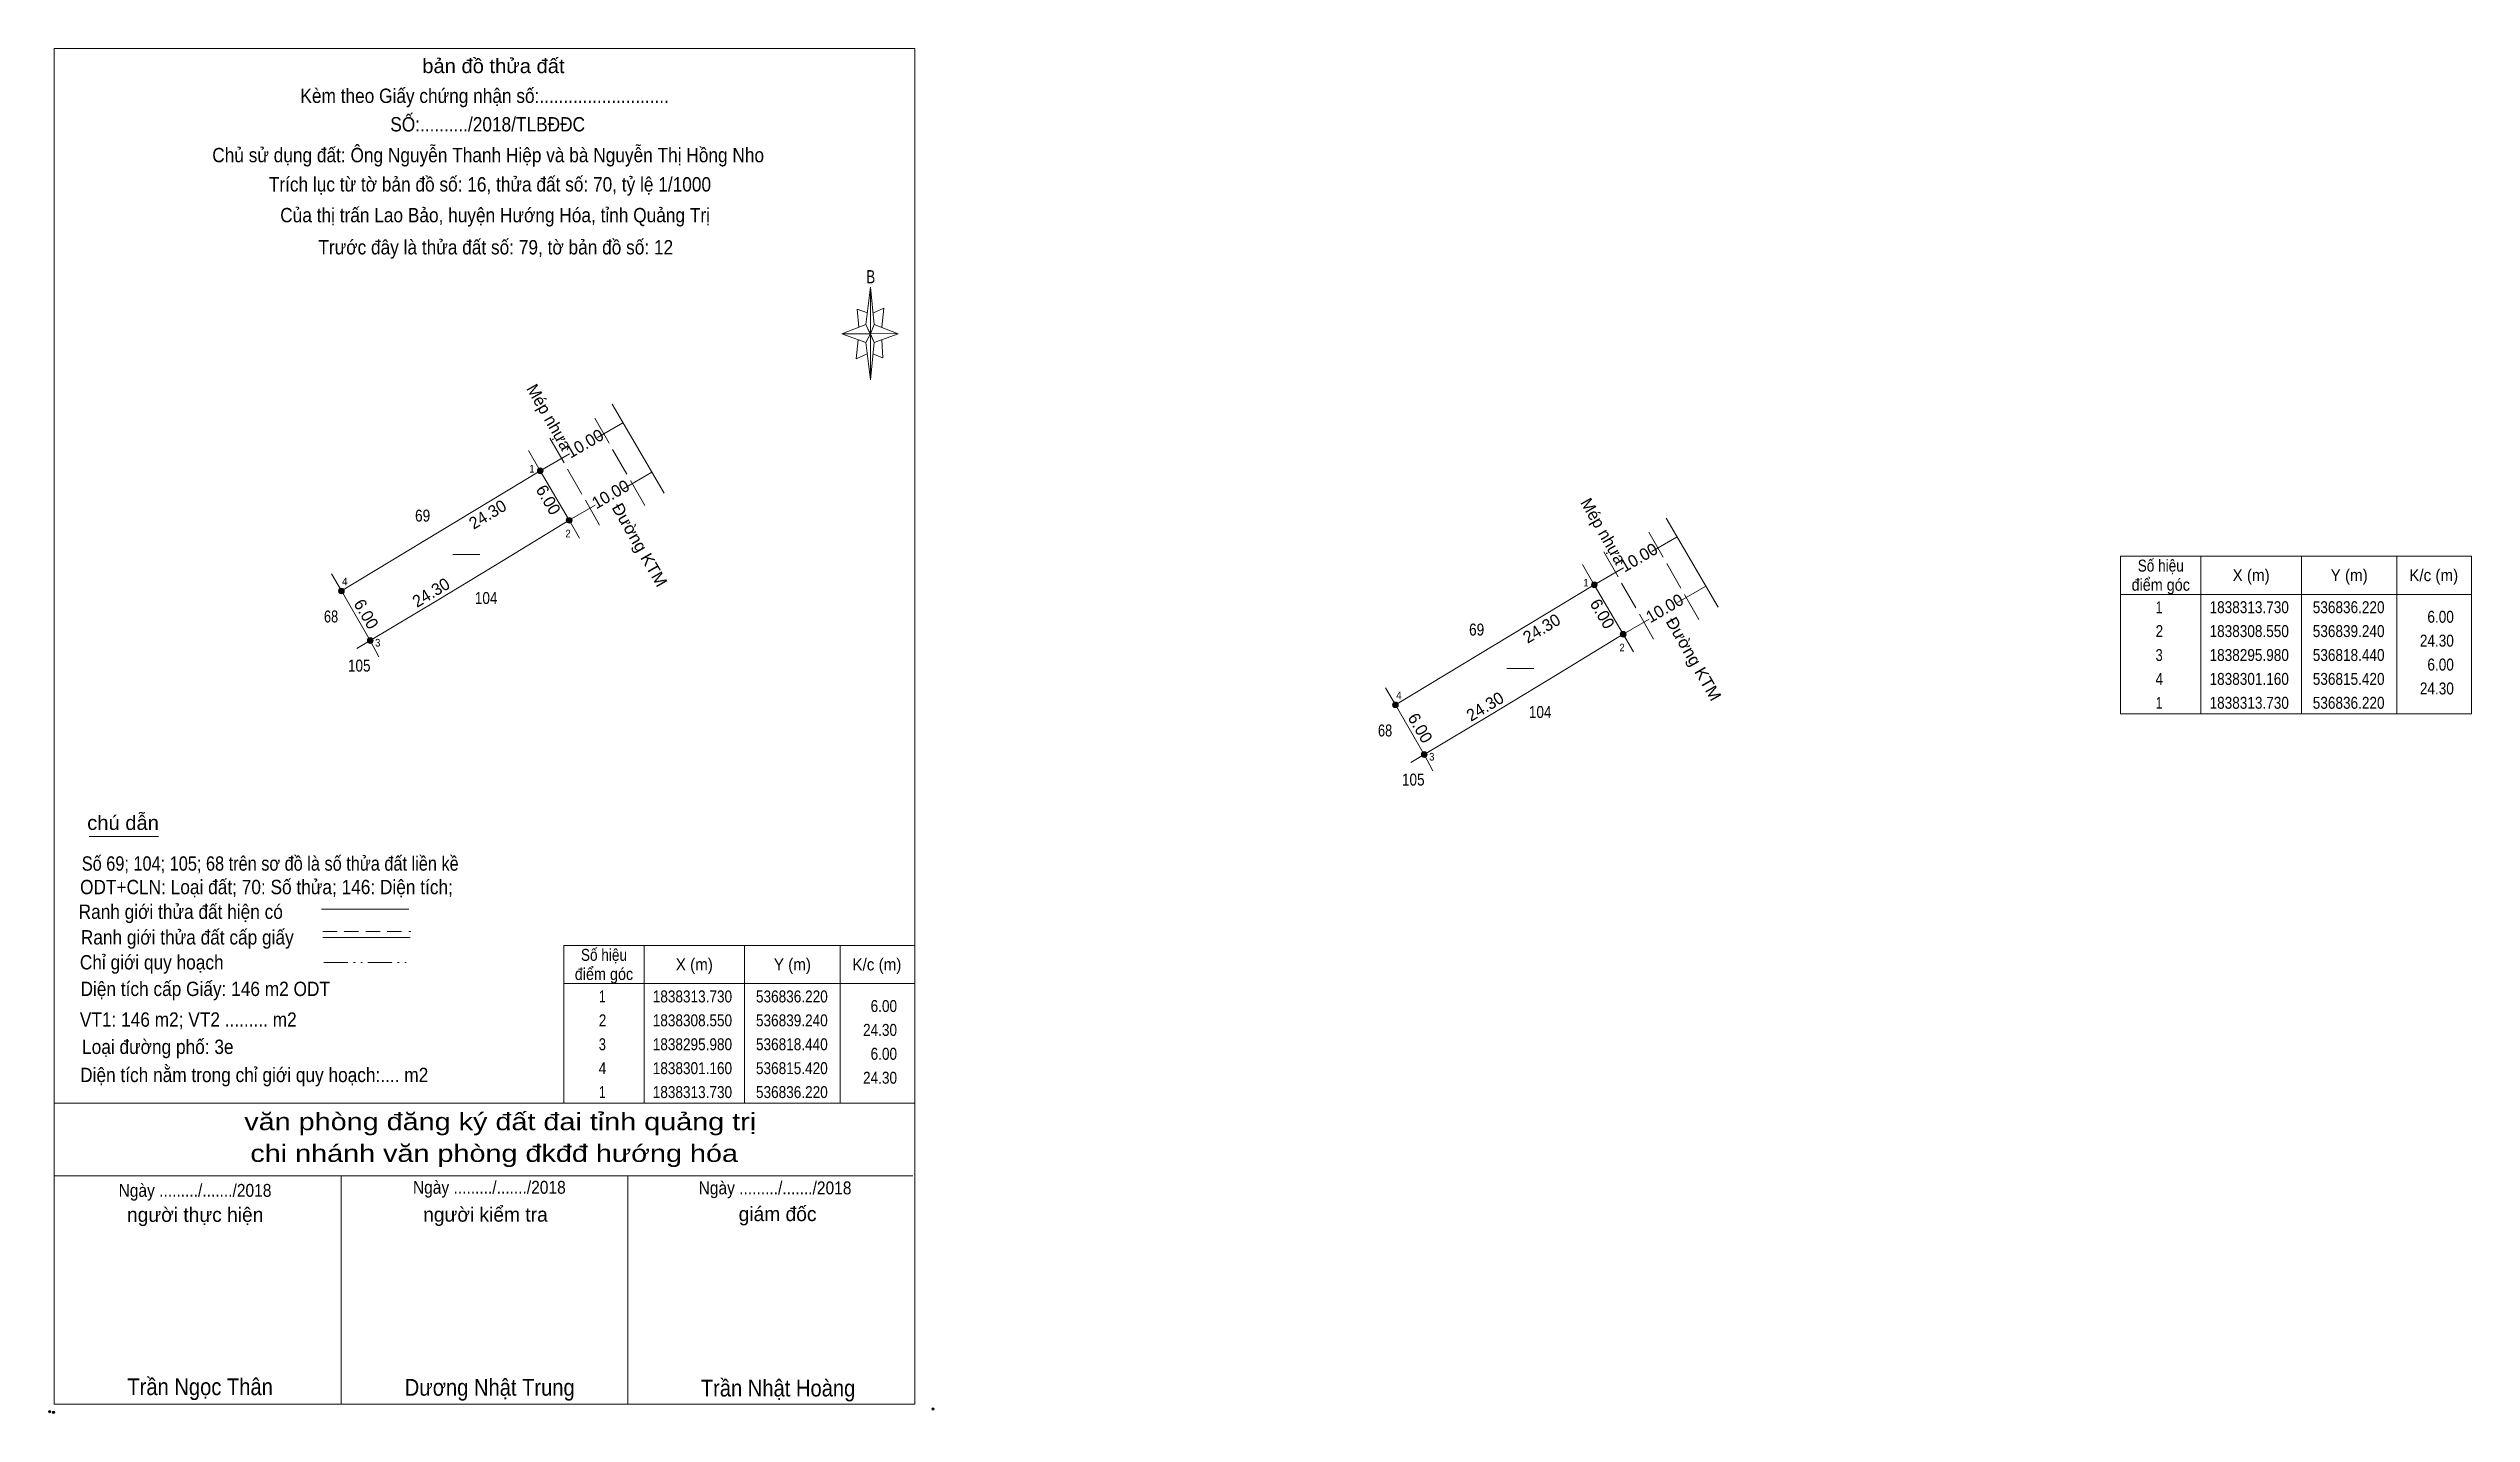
# Model space of a CAD drawing. Header units: metres. Extents: x 536675 to 536928, y 1838227 to 1838370.
import ezdxf
from ezdxf.enums import TextEntityAlignment as Align

# ---------------------------------------------------------------- set-up
doc = ezdxf.new("R2010")
doc.units = ezdxf.units.M
doc.header["$LTSCALE"] = 0.5
doc.header["$PDMODE"] = 32
doc.header["$PDSIZE"] = 0.25
for name, pattern in [('DASH_DOUBLE_DOT', [9.2, 5, -1.2, 0.3, -1.2, 0.3, -1.2]), ('LONG_DASHED', [7.5, 6, -1.5]), ('MEDIUM_DASHED', [4.5, 3, -1.5])]:
    doc.linetypes.add(name, pattern=pattern)
for name, color, linetype, lineweight in [('10', 7, 'Continuous', 13), ('17', 7, 'Continuous', 13), ('22', 7, 'LONG_DASHED', 13), ('5', 7, 'Continuous', 13), ('6', 7, 'Continuous', 13), ('63', 7, 'Continuous', 13)]:
    doc.layers.add(name, color=color, linetype=linetype, lineweight=lineweight)

msp = doc.modelspace()

# ---------------------------------------------------------------- hatches: boundary and pattern name
at = {"layer": '63'}
for points in [[(536726.29, 1838325.65, 1), (536725.69, 1838325.65, 1)], [(536729.31, 1838320.47, 1), (536728.71, 1838320.47, 1)], [(536836.52, 1838313.73, 1), (536835.92, 1838313.73, 1)], [(536705.49, 1838313.08, 1), (536704.89, 1838313.08, 1)], [(536839.54, 1838308.55, 1), (536838.94, 1838308.55, 1)], [(536708.51, 1838307.9, 1), (536707.91, 1838307.9, 1)], [(536815.72, 1838301.16, 1), (536815.12, 1838301.16, 1)], [(536818.74, 1838295.98, 1), (536818.14, 1838295.98, 1)]]:
    msp.add_hatch(color=256, dxfattribs=at).paths.add_polyline_path(points)

# ---------------------------------------------------------------- linework, layer by layer
at = {"layer": '10'}
for p, q in [((536705.19, 1838313.08), (536725.99, 1838325.65)), ((536722.12, 1838316.28), (536729.01, 1838320.47)), ((536715.19, 1838312.1), (536722.12, 1838316.28)), ((536815.42, 1838301.16), (536836.22, 1838313.73)), ((536706.8, 1838307.06), (536708.21, 1838307.9)), ((536832.35, 1838304.36), (536839.24, 1838308.55)), ((536825.42, 1838300.18), (536832.35, 1838304.36)), ((536817.03, 1838295.14), (536818.44, 1838295.98))]:
    msp.add_line(p, q, dxfattribs=at)
for points in [[(536704.14, 1838314.88), (536705.19, 1838313.08), (536708.21, 1838307.9)], [(536709.1, 1838306.2), (536708.21, 1838307.9), (536715.19, 1838312.1)], [(536814.37, 1838302.96), (536815.42, 1838301.16), (536818.44, 1838295.98)], [(536819.33, 1838294.28), (536818.44, 1838295.98), (536825.42, 1838300.18)]]:
    msp.add_lwpolyline(points, dxfattribs=at)
at = {"layer": '17'}
msp.add_line((536678.81, 1838287.41), (536686.05, 1838287.41), dxfattribs=at)
at = {"layer": '22'}
for p, q in [((536736.91, 1838322.03), (536731.48, 1838331.52)), ((536726.98, 1838329.08), (536732.52, 1838319.4)), ((536847.14, 1838310.11), (536841.71, 1838319.6)), ((536837.21, 1838317.16), (536842.75, 1838307.48))]:
    msp.add_line(p, q, dxfattribs=at)
at = {"layer": '5'}
for p, q in [((536760.02, 1838340.96), (536760.52, 1838344.86)), ((536760.02, 1838339.06), (536757.52, 1838339.96)), ((536760.92, 1838340.96), (536763.42, 1838339.96)), ((536761.72, 1838339.36), (536761.82, 1838337.46)), ((536760.92, 1838339.06), (536760.52, 1838335.16)), ((536761.82, 1838337.46), (536760.82, 1838337.86)), ((536675.15, 1838259.52), (536765.15, 1838259.52)), ((536675.15, 1838251.92), (536764.95, 1838251.92)), ((536675.15, 1838251.92), (536764.95, 1838251.92)), ((536675.15, 1838251.92), (536764.95, 1838251.92)), ((536705.15, 1838228.02), (536705.15, 1838251.92)), ((536735.15, 1838228.02), (536735.15, 1838251.92))]:
    msp.add_line(p, q, dxfattribs=at)
for points in [[(536675.15, 1838369.82), (536765.15, 1838369.82), (536765.15, 1838228.02), (536675.15, 1838228.02)], [(536760.52, 1838344.86), (536760.92, 1838340.96), (536760.52, 1838339.96)], [(536760.52, 1838339.96), (536757.52, 1838339.96), (536760.02, 1838340.96), (536760.92, 1838339.06), (536763.42, 1838339.96), (536760.52, 1838340.06)], [(536760.52, 1838339.96), (536760.52, 1838335.16), (536760.02, 1838339.06)]]:
    msp.add_lwpolyline(points, close=True, dxfattribs=at)
for points in [[(536760.22, 1838342.16), (536759.12, 1838342.56), (536759.32, 1838340.66)], [(536760.82, 1838342.16), (536761.92, 1838342.66), (536761.72, 1838340.66)], [(536760.52, 1838339.96), (536760.02, 1838340.96), (536757.52, 1838339.96)], [(536759.22, 1838339.36), (536759.02, 1838337.36), (536760.12, 1838337.86)], [(536760.52, 1838339.96), (536760.92, 1838339.06), (536763.42, 1838339.96)], [(536765.15, 1838228.02), (536675.15, 1838228.02), (536675.15, 1838251.92)]]:
    msp.add_lwpolyline(points, dxfattribs=at)
for p in [(536674.68, 1838227.24), (536675.08, 1838227.18)]:
    msp.add_point(p, dxfattribs=at)
at = {"layer": '6'}
for p, q in [((536703.1, 1838279.79), (536712.24, 1838279.79)), ((536703.24, 1838276.85), (536712.38, 1838276.85))]:
    msp.add_line(p, q, dxfattribs=at)
at = {"layer": '6', "linetype": 'MEDIUM_DASHED'}
msp.add_line((536703.24, 1838277.47), (536712.44, 1838277.47), dxfattribs=at)
at = {"layer": '6'}
msp.add_point((536767.05, 1838227.52), dxfattribs=at)
at = {"layer": '63'}
for p, q in [((536733.5, 1838332.63), (536738.93, 1838323.32)), ((536734.64, 1838330.68), (536731.99, 1838329.14)), ((536729.04, 1838327.42), (536725.99, 1838325.65)), ((536737.65, 1838325.51), (536734.69, 1838323.78)), ((536731.74, 1838322.06), (536729.01, 1838320.47)), ((536843.73, 1838320.71), (536849.16, 1838311.4)), ((536716.85, 1838316.91), (536719.66, 1838316.91)), ((536844.87, 1838318.76), (536842.22, 1838317.22)), ((536899.66, 1838316.73), (536899.66, 1838300.23)), ((536910.16, 1838316.73), (536910.16, 1838300.23)), ((536920.16, 1838316.73), (536920.16, 1838300.23)), ((536839.27, 1838315.5), (536836.22, 1838313.73)), ((536847.88, 1838313.59), (536844.92, 1838311.86)), ((536891.26, 1838312.73), (536927.96, 1838312.73)), ((536841.97, 1838310.14), (536839.24, 1838308.55)), ((536827.08, 1838304.99), (536829.89, 1838304.99)), ((536736.85, 1838276.02), (536736.85, 1838259.52)), ((536747.35, 1838276.02), (536747.35, 1838259.52)), ((536757.35, 1838276.02), (536757.35, 1838259.52)), ((536728.45, 1838272.02), (536765.15, 1838272.02))]:
    msp.add_line(p, q, dxfattribs=at)
at = {"layer": '63', "linetype": 'DASH_DOUBLE_DOT'}
msp.add_line((536703.37, 1838274.23), (536712.57, 1838274.23), dxfattribs=at)
at = {"layer": '63'}
for points in [[(536724.75, 1838327.78), (536725.99, 1838325.65), (536729.01, 1838320.47), (536730.09, 1838318.62)], [(536834.98, 1838315.86), (536836.22, 1838313.73), (536839.24, 1838308.55), (536840.32, 1838306.7)]]:
    msp.add_lwpolyline(points, dxfattribs=at)
for points in [[(536891.26, 1838316.73), (536927.96, 1838316.73), (536927.96, 1838300.23), (536891.26, 1838300.23)], [(536728.45, 1838276.02), (536765.15, 1838276.02), (536765.15, 1838259.52), (536728.45, 1838259.52)]]:
    msp.add_lwpolyline(points, close=True, dxfattribs=at)
for centre in [(536725.99, 1838325.65), (536729.01, 1838320.47), (536836.22, 1838313.73), (536705.19, 1838313.08), (536839.24, 1838308.55), (536708.21, 1838307.9), (536815.42, 1838301.16), (536818.44, 1838295.98)]:
    msp.add_circle(centre, 0.3, dxfattribs=at)

# ---------------------------------------------------------------- texts
at = {"layer": '5'}
for s, height, width, p in [('bản đồ thửa đất', 1.5, 1.05, (536721.09, 1838367.24)), ('Kèm theo Giấy chứng nhận số:...........................', 1.5, 0.9, (536720.17, 1838364.12)), ('SỐ:........../2018/TLBĐĐC', 1.5, 0.9, (536720.485, 1838361.14)), ('Chủ sử dụng đất: Ông Nguyễn Thanh Hiệp và bà Nguyễn Thị Hồng Nho', 1.5, 0.9, (536720.54, 1838357.92)), ('Trích lục từ tờ bản đồ số: 16, thửa đất số: 70, tỷ lệ 1/1000 ', 1.5, 0.9, (536720.975, 1838354.86)), ('Của thị trấn Lao Bảo, huyện Hướng Hóa, tỉnh Quảng Trị', 1.5, 0.9, (536721.265, 1838351.64)), ('Trước đây là thửa đất số: 79, tờ bản đồ số: 12', 1.5, 0.9, (536721.335, 1838348.28)), ('B', 1.378, 0.75, (536760.555, 1838345.26)), ('văn phòng đăng ký đất đai tỉnh quảng trị', 1.8, 1.25, (536721.8, 1838256.69)), ('chi nhánh văn phòng đkđđ hướng hóa', 1.8, 1.25, (536721.165, 1838253.37)), ('Ngày ........./......./2018', 1.35, 0.9, (536689.88, 1838249.72)), ('Ngày ........./......./2018', 1.35, 0.9, (536720.66, 1838250.04)), ('Ngày ........./......./2018', 1.35, 0.9, (536750.54, 1838249.98)), ('Trần Ngọc Thân', 1.75, 0.9, (536690.415, 1838228.98)), ('Dương Nhật Trung', 1.75, 0.9, (536720.7, 1838228.92)), ('Trần Nhật Hoàng', 1.75, 0.9, (536750.855, 1838228.84))]:
    msp.add_text(s, height=height, dxfattribs=dict(at, width=width)).set_placement(p, align=Align.CENTER)
for s, p in [('người thực hiện', (536689.9, 1838247.1)), ('người kiểm tra', (536720.255, 1838247.12)), ('giám đốc', (536750.805, 1838247.18))]:
    msp.add_text(s, height=1.5, dxfattribs=at).set_placement(p, align=Align.CENTER)
at = {"layer": '6'}
for s, width, p in [('chú dẫn', 1.05, (536678.61, 1838288.09)), ('Số 69; 104; 105; 68 trên sơ đồ là số thửa đất liền kề', 0.85, (536678.04, 1838283.83)), ('ODT+CLN: Loại đất; 70: Số thửa; 146: Diện tích;', 0.9, (536677.86, 1838281.37)), ('Ranh giới thửa đất hiện có ', 0.9, (536677.71, 1838278.79)), ('Ranh giới thửa đất cấp giấy', 0.9, (536677.94, 1838276.11)), ('Chỉ giới quy hoạch', 0.9, (536677.84, 1838273.5)), ('Diện tích cấp Giấy: 146 m2 ODT', 0.9, (536677.91, 1838270.72)), ('VT1: 146 m2; VT2 ......... m2', 0.9, (536677.84, 1838267.51)), ('Loại đường phố: 3e', 0.9, (536678.07, 1838264.66)), ('Diện tích nằm trong chỉ giới quy hoạch:.... m2', 0.9, (536677.87, 1838261.72))]:
    msp.add_text(s, height=1.5, dxfattribs=dict(at, width=width)).set_placement(p)
at = {"layer": '63'}
for s, rotation, p in [('Mép nhựa', 299.783, (536726.3825, 1838330.9504)), ('10.00', 30.188, (536730.9557, 1838327.967)), ('6.00', 300.243, (536726.2921, 1838322.2998)), ('10.00', 30.248, (536733.6552, 1838322.6593)), ('24.30', 31.146, (536720.8067, 1838320.5542)), ('Mép nhựa', 299.783, (536836.6125, 1838319.0304)), ('10.00', 30.188, (536841.1857, 1838316.047)), ('24.30', 31.146, (536714.8867, 1838312.3842)), ('6.00', 300.243, (536707.2421, 1838310.3598)), ('6.00', 300.243, (536836.5221, 1838310.3798)), ('10.00', 30.248, (536843.8852, 1838310.7393)), ('24.30', 31.146, (536831.0367, 1838308.6342)), ('24.30', 31.146, (536825.1167, 1838300.4642)), ('6.00', 300.243, (536817.4721, 1838298.4398))]:
    msp.add_text(s, height=1.25, rotation=rotation, dxfattribs=at).set_placement(p, align=Align.CENTER)
for s, height, width, p in [(' 1', 0.8, 0.9, (536725.39, 1838325.47)), (' 2', 0.8, 0.9, (536729.16, 1838318.69)), (' 4', 0.8, 0.95, (536705.83, 1838313.68)), (' 1', 0.8, 0.9, (536835.62, 1838313.55)), ('6.00', 1.25, 0.85, (536926.11, 1838309.76)), (' 3', 0.8, 0.95, (536709.27, 1838307.27)), (' 2', 0.8, 0.9, (536839.39, 1838306.77)), ('24.30', 1.25, 0.85, (536926.11, 1838307.26)), ('6.00', 1.25, 0.85, (536926.11, 1838304.76)), (' 4', 0.8, 0.95, (536816.06, 1838301.76)), ('24.30', 1.25, 0.85, (536926.11, 1838302.26)), (' 3', 0.8, 0.95, (536819.5, 1838295.35)), ('6.00', 1.25, 0.85, (536763.3, 1838269.05)), ('24.30', 1.25, 0.85, (536763.3, 1838266.55)), ('6.00', 1.25, 0.85, (536763.3, 1838264.05)), ('24.30', 1.25, 0.85, (536763.3, 1838261.55))]:
    msp.add_text(s, height=height, dxfattribs=dict(at, width=width)).set_placement(p, align=Align.RIGHT)
for s, width, p in [('69', 0.85, (536713.685, 1838320.34)), ('Số hiệu', 0.85, (536895.46, 1838315.11)), ('điểm góc', 0.9, (536895.46, 1838313.11)), ('X (m)', 0.95, (536904.91, 1838314.11)), ('Y (m)', 0.95, (536915.165, 1838314.11)), ('K/c (m)', 0.95, (536924.005, 1838314.11)), ('104', 0.85, (536720.33, 1838311.72)), (' 1', 0.75, (536895.11, 1838310.76)), ('1838313.730', 0.85, (536904.71, 1838310.76)), ('536836.220', 0.85, (536915.11, 1838310.76)), ('68', 0.8, (536704.11, 1838309.79)), ('69', 0.85, (536823.915, 1838308.42)), (' 2', 0.85, (536895.115, 1838308.26)), ('1838308.550', 0.85, (536904.71, 1838308.26)), ('536839.240', 0.85, (536915.11, 1838308.26)), (' 3', 0.8, (536895.105, 1838305.76)), ('1838295.980', 0.85, (536904.71, 1838305.76)), ('536818.440', 0.85, (536915.11, 1838305.76)), ('105', 0.85, (536707.055, 1838304.65)), (' 4', 0.85, (536895.11, 1838303.26)), ('1838301.160', 0.85, (536904.71, 1838303.26)), ('536815.420', 0.85, (536915.11, 1838303.26)), (' 1', 0.75, (536895.11, 1838300.76)), ('1838313.730', 0.85, (536904.71, 1838300.76)), ('536836.220', 0.85, (536915.11, 1838300.76)), ('68', 0.8, (536814.34, 1838297.87)), ('104', 0.85, (536830.56, 1838299.8)), ('105', 0.85, (536817.285, 1838292.73)), ('điểm góc', 0.9, (536732.65, 1838272.4)), ('Số hiệu', 0.85, (536732.65, 1838274.4)), ('X (m)', 0.95, (536742.1, 1838273.4)), ('Y (m)', 0.95, (536752.355, 1838273.4)), ('K/c (m)', 0.95, (536761.195, 1838273.4)), (' 1', 0.75, (536732.3, 1838270.05)), ('1838313.730', 0.85, (536741.9, 1838270.05)), ('536836.220', 0.85, (536752.3, 1838270.05)), (' 2', 0.85, (536732.305, 1838267.55)), ('1838308.550', 0.85, (536741.9, 1838267.55)), ('536839.240', 0.85, (536752.3, 1838267.55)), (' 3', 0.8, (536732.295, 1838265.05)), ('1838295.980', 0.85, (536741.9, 1838265.05)), ('536818.440', 0.85, (536752.3, 1838265.05)), (' 4', 0.85, (536732.3, 1838262.55)), ('1838301.160', 0.85, (536741.9, 1838262.55)), ('536815.420', 0.85, (536752.3, 1838262.55)), (' 1', 0.75, (536732.3, 1838260.05)), ('1838313.730', 0.85, (536741.9, 1838260.05)), ('536836.220', 0.85, (536752.3, 1838260.05))]:
    msp.add_text(s, height=1.25, dxfattribs=dict(at, width=width)).set_placement(p, align=Align.CENTER)
at = {"layer": '63', "width": 1.05}
for p in [(536735.8361, 1838317.5904), (536846.0661, 1838305.6704)]:
    msp.add_text('Đường KTM', height=1.25, rotation=299.783, dxfattribs=at).set_placement(p, align=Align.CENTER)

doc.saveas('drawing.dxf')
